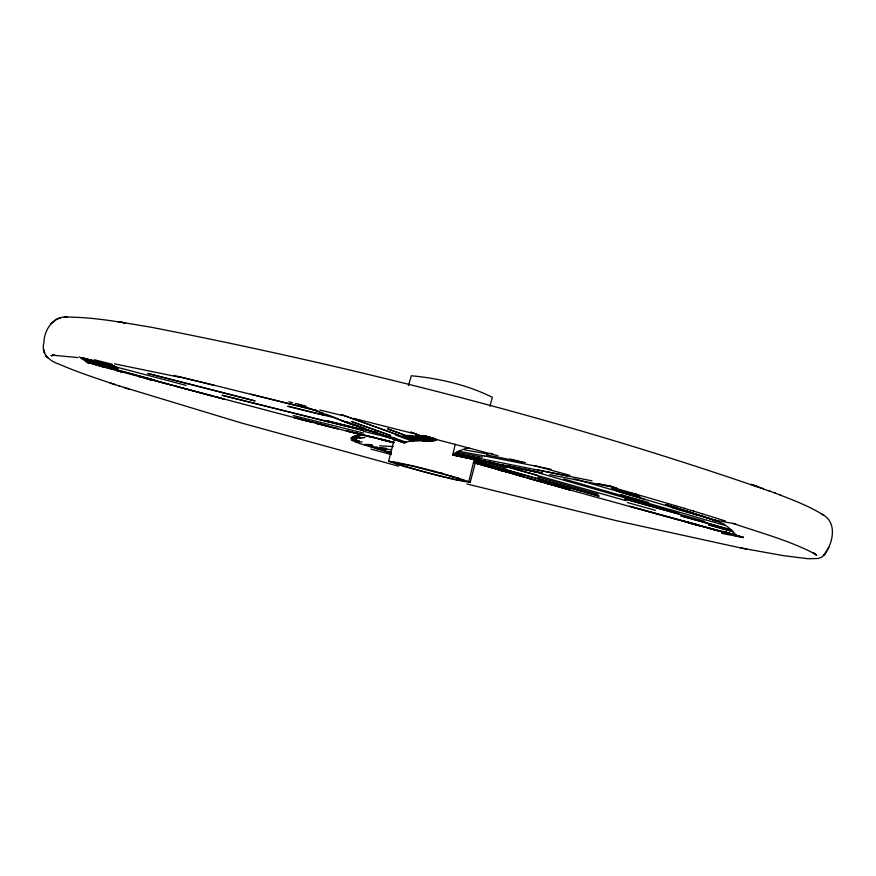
<?xml version="1.0" encoding="UTF-8"?>
<svg xmlns="http://www.w3.org/2000/svg" width="876" height="876" viewBox="0 0 876 876"><rect width="100%" height="100%" fill="white"/><g stroke="black" fill="none" stroke-linecap="round" stroke-linejoin="round"><path stroke-width="1.31" d="M458.466 477.77L457.918 479.314M455.235 444.263L452.695 455.027L475.274 459.648L465.375 457.633M394.638 437.923L388.605 461.247L404.099 466.437L435.963 475.044A40.723 1.489 14.6 0 0 454.436 479.533L470.204 482.49L468.857 481.592L474.507 458.06M721.944 533.44L743.286 537.503L736.716 535.784L731.57 530.024L724.123 524.176L713.403 519.796L735.752 523.957M474.836 462.977L543.219 482.446M470.204 482.49L476.237 459.177M404.57 442.785L394.868 439.555L404.515 442.971L405.687 441.767M436.587 439.402C426.886 443.475 414.611 437.989 404.515 442.971M489.969 406.311L492.301 397.321C467.707 384.914 438.854 378.322 411.326 375.76L408.424 385.648M475.241 461.466L475.942 458.904M80.712 357.78L115.61 366.913L80.712 357.78L87.589 362.544L87.261 360.846M828.893 547.38L823.56 555.636C832.419 545.244 837.905 523.706 823.67 515.208C808.559 505.583 791.499 499.572 774.942 492.98M397.156 462.232L396.817 463.13M695.358 524.549L743.286 537.503L730.967 533.999L736.738 535.565M775.578 493.221C572.324 422.101 362.828 368.796 151.603 327.317C124.523 322.85 97.367 317.627 69.861 317.09C54.805 314.637 44.107 328.566 43.888 342.757C40.712 353.696 49.822 361.24 59.053 364.142C75.873 371.479 93.316 377.282 110.704 383.151M391.145 453.79C388.232 449.158 330.153 440.409 359.97 434.835L355.032 435.952L360.145 434.967L356.193 435.777L359.488 435.7M388.605 461.247C415.542 465.309 442.621 473.434 468.857 481.592M825.061 553.993L821.392 557.344L818.272 558.483L808.022 558.735L783.221 555.625L740.888 547.971L617.416 520.935L466.919 483.979M51.082 323.638L56.294 319.214M485.534 461.324L452.782 454.797L455.816 455.454C446.421 455.41 466.908 447.625 468.934 447.603M396.5 463.524L393.598 462.342L412.059 466.021L445.599 474.726A36.737 1.347 14.6 0 1 458.969 478.657L465.287 481.176L457.272 479.807M52.002 355.448L52.757 355.141L50.961 355.722L55.002 355.295L52.505 355.393L53.37 355.371M442.051 472.974L440.278 473.248M351.692 437.792L355.229 436.719L351.243 437.901M60.521 317.868L57.356 318.765M352.229 437.025L356.598 435.799M355.24 436.686L360.222 435.547M356.674 435.733L361.087 434.792M359.576 436.27L350.958 438.394L359.51 436.292M452.695 455.027L454.359 454.743M355.306 439.117L351.287 439.807M355.952 439.588L351.758 440.179M354.857 438.493L364.909 437.442L359.51 437.869M355.032 441.493L359.587 441.11L354.813 441.504L355.787 441.449M358.24 442.095L362.215 441.898M54.17 355.338L77.964 357.583M713.261 520.585L717.225 521.001L665.968 504.653M393.215 446.541L379.604 445.796M371.03 446.716L377.282 447.045M373.417 447.57L386.831 448.545L379.691 447.91M389.382 449.53L375.968 448.424L382.286 448.862M375.968 448.424L382.308 448.906M387.181 452.323L391.167 452.815M389.327 449.476L391.671 449.684M459.933 451.458L458.827 451.282L484.428 456.013M464.63 449.87L488.293 454.075M527.516 470.215L542.397 473.029L527.615 470.084M114.537 363.858L179.405 377.206M490.144 453.319L492.739 453.823M482.479 457.206L456.79 452.323L457.513 452.465M495.608 463.722L462.189 456.79M502.474 465.178L509.525 466.569L485.359 461.477M516.709 468.047L527.615 470.182M486.432 454.929L525.326 462.55M480.606 458.498L454.841 453.494L592.056 480.869M484.461 455.969L512.537 461.455M613.233 486.782L597.706 483.749L613.233 486.804M746.648 549.088L740.888 547.971M616.737 487.899L549.767 474.65M520.519 468.375L506.284 465.506L535.17 471.332M512.515 461.455L540.426 467.083M537.306 469.854L567.517 475.975M478.8 459.966L492.334 462.714M471.978 458.969L485.293 461.674M541.773 467.357L550.971 469.24M509.58 466.426L513.117 467.149M531.239 470.872L534.951 471.638M523.903 469.47L513.095 467.302L531.283 470.949M516.643 468.025L502.528 465.036M456.922 479.829L438.558 475.504A37.537 1.38 14.6 0 1 421.52 471.091L396.226 463.678M472.033 458.728L475.307 459.44M462.178 456.834L455.827 455.41L459.035 456.111M638.166 494.721L618.007 490.275M468.693 458.104L478.592 460.207M465.419 457.491L468.66 458.192A463.054 19.042 14.1 0 0 458.925 456.232M385.911 440.814L393.631 442.566L346.414 430.861L372.716 437.474M355.207 432.963L359.587 434.003M390.313 441.811L393.631 442.599L381.487 439.719M298.42 418.739L302.811 419.79M324.569 425.298L294.029 417.633M328.949 426.492L315.82 423.25L346.392 430.959A712.517 49.549 15.2 0 0 359.543 434.244M333.285 427.587L337.665 428.627M173.787 375.465L213.941 385.243L177.795 376.384M213.974 385.199L317.364 410.724L250.7 394.189M319.806 409.979L342.396 415.553M324.208 415.246L287.766 406.234L338.607 418.772M377.074 432.613L362.664 429.032L377.162 432.656M363.255 431.189L394.999 439.073M381.586 439.336L394.058 442.446M385.944 440.573L368.358 436.193M353.86 418.41L412.224 433.215M362.204 427.893L364.755 428.528M362.445 428.419L368.927 430.039M363.606 433.072L293.318 415.542M346.447 430.576L362.741 434.638M364 434.956L390.368 441.526M355.229 432.864L363.956 435.098M328.927 426.59L337.632 428.769M294.073 417.644L311.484 422.112M307.104 421.017L116.935 370.636L121.282 371.796M94.236 359.729L112.391 364.317M294.106 417.305L327.679 425.824M84.238 359.094L81.72 358.448L116.53 367.613M82.355 357.846L114.767 366.234L83.417 358.109M288.828 401.766L292.77 402.796M295.398 403.475L305.899 406.212M734.154 534.853L743.286 537.503L736.661 535.499M436.839 439.588L497.995 455.739M115.61 366.858L186.194 385.407M307.147 420.885L311.506 422.024M324.558 425.44L333.263 427.674M190.245 390.083L174.236 385.79L224.76 399.27L214.532 396.554M692.04 523.717L685.35 521.811M702.015 526.399L695.38 524.647M398.624 466.218L240.911 422.845L119.048 385.9M191.516 390.422L211.97 395.875M718.254 530.714L715.024 529.761L730.934 534.218M701.972 526.257L705.257 527.122M711.761 529.038L714.98 529.936L708.52 528.042L715.035 529.86M85.355 360.277L118.369 369.125M685.218 521.516L698.544 525.085L629.57 506.24L736.716 535.784L734.176 535.072M724.364 532.4L736.355 535.619M104.091 366.825L99.787 365.664L112.719 369.168M371.019 449.136L391.298 454.556M155.72 380.819L172.999 385.462L138.528 376.089L154.504 380.436M510.04 458.98L522.271 462.287M493.954 463.13L626.132 500.722M474.891 462.846L507.445 472.219M120.264 370.855L154.877 380.239L86.253 361.514M87.589 362.544L104.036 367.099L95.407 364.69M534.393 465.583L569.882 475.361M490.144 462.112L536.692 475.044M539.309 481.231L562.6 487.888M547.073 483.552L550.993 484.614M562.666 487.943L698.643 525.512L688.7 522.786M683.214 520.946L733.113 534.546M679.294 514.157L624.851 499.013L705.005 521.351M562.622 487.932L570.276 490.078M506.098 468.08L475.055 459.495L475.887 459.736M627.38 502.528L655.412 510.325M722.842 531.404L726.609 532.455M138.528 376.45L142.832 377.644M121.304 371.851L99.744 365.85M525.578 469.207L534.634 471.748M651.175 505.189L677.717 512.602M722.996 531.469L730.376 533.506L729.04 533.123M724.66 532.279L731.011 534.152M721.485 531.48L727.836 533.254M623.526 497.426L651.207 505.244M539.255 480.935L570.243 489.695L554.869 485.348M537.634 476.971L598.111 494.239M723.215 531.425L726.97 532.488M474.912 462.703L523.454 476.522M474.869 462.835L482.983 465.134M495.247 468.66L531.447 479.041M87.666 362.412L91.159 363.409M614.897 488.031L675.714 505.759M620.898 494.568L648.371 502.397M554.957 485.698L570.331 490.045M531.36 479.073L566.487 488.95M527.429 478L539.32 481.384M574.163 478.778L644.035 498.981M534.623 471.704L623.548 497.437M616.803 491.086L695.15 514.157M563.805 478.975L724.386 525.217M736.694 535.554L743.286 537.503M503.404 471.069L499.342 469.865L503.317 471.146M482.939 465.32L487.045 466.525M612.904 488.666L639.852 496.648M503.415 470.927L507.434 472.109M515.515 474.464L523.487 476.774M611.536 488.151L638.812 496.287M671.487 507.532L696.781 515.088M547.171 483.421L551.037 484.581M675.232 505.605L684.966 508.529M684.43 508.365L693.748 511.179M693.179 511.015L702.213 513.763M701.643 513.599L725.372 520.968M667.041 505.069L717.532 521.1M667.096 505.08L692.434 512.997M732.073 534.097L733.595 534.612M695.117 514.157L717.992 521.34M715.725 520.716L713.403 519.796L717.225 521.001M665.65 504.543L691.022 512.602M693.606 513.478L714.542 520.125M732.73 523.3C760.324 532.816 788.98 540.317 814.932 553.906L814.275 553.479L816.651 555.406L815.381 554.037L815.753 554.574M123.68 387.411L128.881 389.086M114.548 384.433L115.095 384.608L110.212 382.987L119.574 386.075M382.692 435.186L385.199 436.007M390.05 437.77L377.698 433.478M387.575 437.102L390.061 437.923M397.365 440.321L399.795 441.121M375.256 432.613L365.27 429.141M387.98 435.843L406.256 442.194M395.109 439.314L404.712 442.665L385.32 435.876L389.01 437.168M389.995 437.803L402.248 442.172M385.046 436.226L387.531 437.091M397.277 440.508L360.266 427.422M380.414 434.146L384.093 435.449L375.486 432.415M392.459 438.821L394.89 439.621M423.086 440.705L408.961 435.405L423.086 440.705L420.688 439.829M362.872 428.178L347.86 422.878M757.368 486.498L751.312 484.351L763.522 488.731M352.875 424.564L340.359 419.965M365.292 429.196L362.806 428.265L367.778 430.138M395.788 435.153L412.289 441.077M341.29 414.633L398.197 435.054L341.344 414.589M398.241 435.065L414.195 440.847L412.946 440.387M404.898 435.175L387.641 428.868L417.721 439.905M420.381 435.854L410.724 432.098L432.536 440.595L413.176 432.985M414.567 440.168L416.067 440.727M335.234 418.246L347.761 422.9L340.37 420.13M424.63 440.77L410.724 435.503M330.241 416.374L298.387 404.154M315.36 410.242L323.375 413.253M423.382 439.796L426.097 440.825L412.432 435.602M406.99 435.252L419.243 439.883M372.815 431.857L375.213 432.766M769.358 490.878L770.004 491.129M780.209 495.006L780.855 495.258M325.62 414.107L335.661 417.907M345.341 421.816L352.831 424.707L345.363 421.925M430.576 439.872L433.138 440.858L420.48 435.821L432.536 440.595M428.977 439.675L432.218 440.935L419.297 435.854M713.403 519.796L715.791 520.727M432.733 439.369L435.317 440.398L424.225 435.876M429.076 436.828L436.237 439.872L428.901 436.763M432.054 437.606L436.533 439.588L431.813 437.507M453.407 479.052L451.753 476.15M80.034 357.331L79.311 356.828M813.705 553.15L812.994 552.701L814.932 553.906M821.316 513.686L821.984 514.113M823.002 514.781L823.67 515.208M434.967 471.825L434.255 471.178M87.655 362.314L88.794 363.562M394.55 463.043L394.375 462.189M356.696 440.037L352.305 440.529L356.696 440.037M67.255 317.145L64.167 317.342L67.255 317.145M367.143 445.172L372.618 445.337L367.143 445.172M373.275 436.96L370.986 437.036L373.285 436.96M370.603 444.625L364.69 444.515L370.603 444.625M379.067 449.366L385.046 449.892L379.067 449.366M390.707 451.994L384.235 451.25L390.707 451.994M125.049 322.883L118.118 321.82L125.049 322.883M362.861 429.656L327.23 420.874L362.872 429.711M327.525 421.575L221.946 395.251L363.069 430.379L327.525 421.575M254.938 400.89L148 373.515L254.938 400.89M84.764 359.653L82.771 359.138L117.45 368.325L84.764 359.653M730.847 533.802L724.518 532.115L736.563 535.346L730.847 533.802M706.746 522.983L680.816 515.855L731.57 530.024L706.746 522.983M95.462 364.252L87.764 362.138L102.799 366.299L95.462 364.252M732.61 531.524L708.454 524.79L733.3 531.732L732.61 531.524M506.799 469.93L475.493 461.214L599.162 496.112L506.799 469.93M151.417 380.075L147.113 378.881L151.417 380.075M693.759 513.544L668.497 505.737L693.759 513.544M417.896 440.639L402.807 435.098L417.896 440.639M390.576 435.525L351.758 421.652L390.576 435.525M380.239 434.266L375.322 432.525L380.228 434.31M364.383 428.408L345.681 421.63L364.372 428.408M428.846 440.946L415.542 435.81L428.846 440.946M433.992 440.727L421.455 435.733L433.992 440.727M431.2 440.978L418.213 435.865L431.2 440.978M434.715 440.595L422.341 435.58L434.715 440.595M433.73 439.292L424.948 435.646L435.832 440.179L433.73 439.292M46.461 356.401L45.87 355.755L47.654 357.758L46.461 356.401M44.545 353.127L43.8 349.896L44.545 353.127"/></g></svg>
